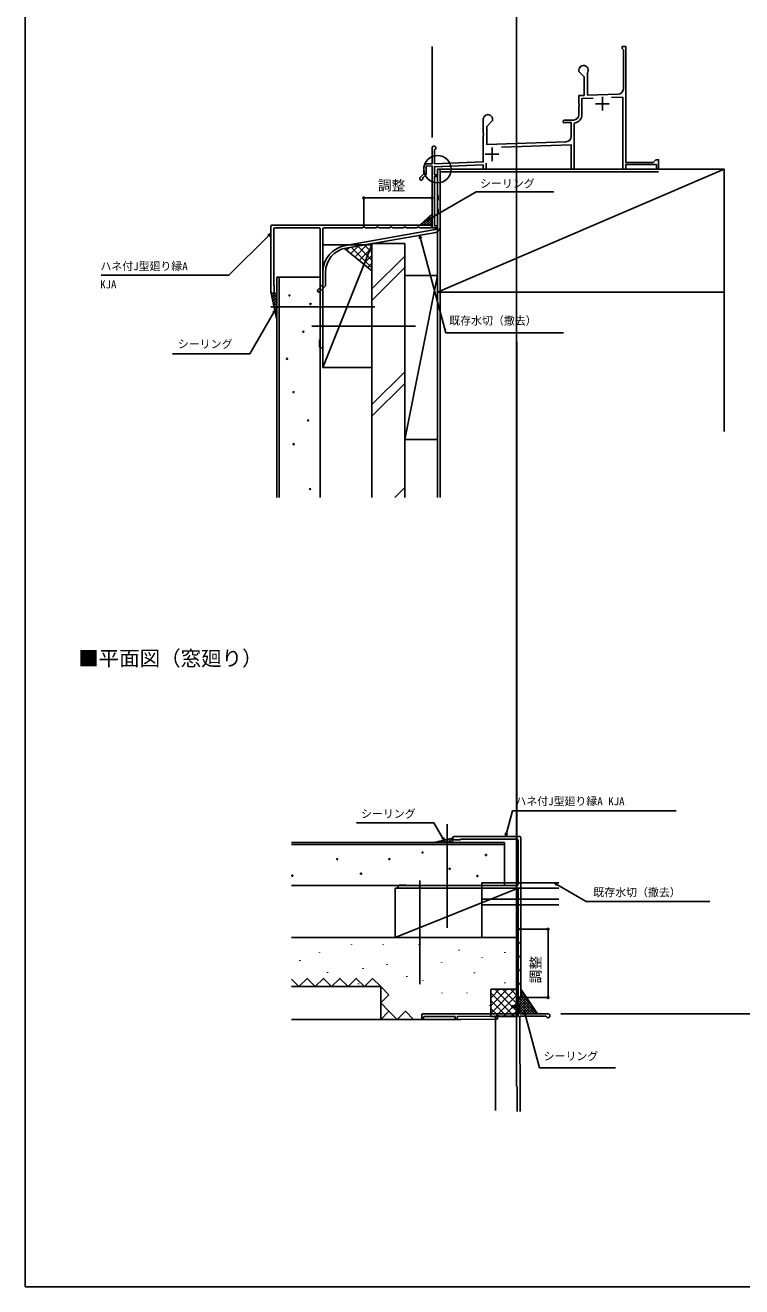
# Model space of a CAD drawing. Units: millimetres, scale not verified. Extents: x -525 to 525, y -784 to 779.
# Drawn here: x -525 to 0, y -784 to 141 of the extents above; entities that cross this region are included whole.
import ezdxf
from ezdxf.enums import TextEntityAlignment as Align

# ---------------------------------------------------------------- set-up
doc = ezdxf.new("R2010")
doc.units = ezdxf.units.MM
doc.header["$LTSCALE"] = 4
for name, color, linetype in [('0-1_USER1', 3, 'Continuous'), ('0-2_YKK_11', 7, 'Continuous'), ('0-3_YKK_12', 2, 'Continuous'), ('0-4_YKK_13', 4, 'Continuous'), ('0-6_YKK_D', 6, 'Continuous'), ('0-7_YKK_ZWAK', 7, 'Continuous'), ('0-8_YSS_K', 3, 'Continuous')]:
    doc.layers.add(name, color=color, linetype=linetype)
doc.styles.add('ＭＳ ゴシック', font='')
doc.styles.get('ＭＳ ゴシック').set_extended_font_data('MS Gothic')

msp = doc.modelspace()

# ---------------------------------------------------------------- linework, layer by layer
at = {"layer": '0-2_YKK_11'}
for p, q in [((-107.159, 83.464), (-97.159, 83.464)), ((-102.159, 88.464), (-102.159, 78.464)), ((-123.359, 71.464), (-129.959, 71.464)), ((-187.959, 46.464), (-177.959, 46.464)), ((-182.959, 51.464), (-182.959, 41.464)), ((-344.959, -54.336), (-344.959, -6.136)), ((-344.359, -5.536), (-226.959, -5.536)), ((-309.959, -7.536), (-341.959, -7.536)), ((-306.959, -8.536), (-306.959, -94.336)), ((-210.721, -453.509), (-162.521, -453.509)), ((-163.921, -488.509), (-163.921, -456.509)), ((-164.921, -491.509), (-250.721, -491.509)), ((-161.918, -571.44), (-161.918, -561.325)), ((-163.118, -571.44), (-161.918, -571.44)), ((-161.852, -565.61), (-161.921, -565.678)), ((-167.794, -577.51), (-163.094, -577.508)), ((-164.493, -578.909), (-167.793, -578.91)), ((-234.49, -586.935), (-234.491, -584.135)), ((-233.69, -587.535), (-233.89, -587.535)), ((-233.09, -585.935), (-233.09, -586.935)), ((-210.491, -585.326), (-232.491, -585.335)), ((-209.89, -586.926), (-209.89, -585.926)), ((-209.09, -587.526), (-209.29, -587.526)), ((-208.49, -585.926), (-208.49, -586.926)), ((-181.091, -585.315), (-207.891, -585.325)), ((-180.49, -586.915), (-180.49, -585.915)), ((-179.69, -587.514), (-179.89, -587.515)), ((-179.09, -585.914), (-179.09, -586.914))]:
    msp.add_line(p, q, dxfattribs=at)
for points in [[(-164.664, -655.028), (-164.671, -636.909), (-165.071, -636.509), (-165.071, 403.602), (-164.691, -585.309), (-178.491, -585.314)], [(-95.421, 88.098), (-87.159, 88.386), (-87.159, 35.464), (-84.959, 35.463), (-84.959, 38.864), (-62.559, 38.864), (-62.559, 35.464), (-60.959, 35.464), (-60.959, 42.464), (-62.959, 42.464), (-64.959, 40.464), (-84.959, 40.464), (-84.959, 125.464), (-87.559, 125.464), (-87.559, 123.864), (-87.159, 123.464), (-86.759, 123.064), (-86.759, 94.464)], [(-119.359, 108.064), (-119.359, 107.064), (-115.559, 103.264), (-115.559, 89.597), (-119.359, 89.464), (-119.358, 83.381), (-119.118, 83.014), (-119.118, 81.914), (-119.358, 81.547), (-119.359, 75.464)], [(-90.619, 90.467), (-112.959, 89.687), (-112.959, 106.321), (-112.899, 106.582)], [(-117.159, 75.464), (-117.159, 87.34), (-108.883, 87.628)], [(-189.359, 72.064), (-189.359, 61.981), (-189.119, 61.614), (-189.119, 60.514), (-189.359, 60.148), (-189.359, 40.777), (-225.159, 39.527), (-225.159, 49.332), (-224.859, 49.852)], [(-128.819, 55.578), (-186.759, 53.555), (-186.759, 66.864), (-182.559, 71.064), (-182.559, 72.064)], [(-176.034, 51.528), (-124.959, 53.312), (-124.959, 35.464), (-122.759, 35.464), (-122.759, 68.771), (-122.264, 69.361)], [(-129.474, 69.589), (-129.184, 69.664), (-124.959, 69.664), (-124.959, 59.576)], [(-226.959, 51.064), (-226.959, 39.464), (-231.028, 39.322)], [(-232.959, 37.323), (-232.959, 32.161), (-235.607, 29.513)], [(-233.582, 28.898), (-233.417, 29.439), (-231.359, 31.498), (-231.359, 37.709), (-226.959, 37.863), (-226.959, -7.536), (-222.959, -7.536), (-222.959, -6.136), (-225.159, -6.136), (-225.159, 30.064), (-222.959, 30.064), (-222.959, 31.464), (-225.158, 31.464), (-225.158, 37.326), (-189.359, 38.576), (-189.359, 35.464), (-187.159, 35.464), (-187.158, 40.014)], [(-342.959, -8.536), (-342.959, -49.243), (-342.759, -49.59), (-342.559, -49.936), (-342.559, -54.336)], [(-308.719, -78.986), (-308.959, -78.619), (-308.959, -8.536)], [(-277.713, -7.269), (-278.09, -7.536), (-305.959, -7.536)], [(-267.713, -7.269), (-268.09, -7.536), (-275.827, -7.536), (-276.204, -7.269)], [(-257.713, -7.269), (-258.09, -7.536), (-265.827, -7.536), (-266.204, -7.269)], [(-247.713, -7.269), (-248.09, -7.536), (-255.827, -7.536), (-256.204, -7.269)], [(-237.713, -7.269), (-238.09, -7.536), (-245.827, -7.536), (-246.204, -7.269)], [(-227.713, -7.269), (-228.09, -7.536), (-235.827, -7.536), (-236.204, -7.269)], [(-309.359, -94.336), (-309.359, -89.936), (-309.159, -89.59), (-308.959, -89.243), (-308.959, -80.452), (-308.719, -80.086)], [(-164.921, -455.509), (-205.628, -455.509), (-205.975, -455.709), (-206.321, -455.909), (-210.721, -455.909)], [(-161.921, -454.109), (-161.921, -551.394), (-161.921, -565.508)], [(-250.721, -489.109), (-246.321, -489.109), (-245.975, -489.309), (-245.628, -489.509), (-236.838, -489.509), (-236.471, -489.749)], [(-235.371, -489.749), (-235.005, -489.509), (-164.921, -489.509)], [(-163.654, -520.754), (-163.921, -520.377), (-163.921, -492.509)], [(-163.654, -530.754), (-163.921, -530.377), (-163.921, -522.64), (-163.654, -522.263)], [(-163.654, -540.754), (-163.921, -540.377), (-163.921, -532.64), (-163.654, -532.263)], [(-163.654, -550.754), (-163.921, -550.377), (-163.921, -542.64), (-163.654, -542.263)], [(-163.654, -560.754), (-163.921, -560.377), (-163.921, -552.64), (-163.654, -552.263)], [(-163.921, -565.508), (-163.921, -562.64), (-163.654, -562.263)], [(-163.651, -570.686), (-163.918, -570.308), (-163.918, -562.571), (-163.651, -562.194)], [(-161.921, -565.508), (-161.918, -571.44), (-163.118, -571.44)], [(-233.891, -583.535), (-163.892, -583.508), (-163.893, -579.507)], [(-162.493, -578.107), (-162.493, -583.508), (-141.891, -583.5)], [(-143.623, -585.301), (-162.491, -585.308), (-162.464, -655.038)]]:
    msp.add_lwpolyline(points, dxfattribs=at)
for centre, radius, start, end in [((-115.959, 108.064), 3.4, 334.15907, 180.00002), ((-90.759, 94.464), 4, 271.9979, 0), ((-185.959, 72.064), 3.4, 359.99947, 179.99996), ((-123.359, 75.464), 4, 270, 0), ((-123.359, 75.464), 6.2, 280.16399, 0), ((-129.959, 70.464), 1, 89.99998, 298.955), ((-128.959, 59.576), 4, 272.00002, 359.99998), ((-225.559, 51.064), 1.4, 300.00013, 180.00002), ((-230.959, 37.323), 2, 91.99995, 180.00002), ((-234.759, 28.664), 1.2, 134.99997, 11.24945), ((-344.359, -6.136), 0.6, 90.0003, 180.0003), ((-341.959, -8.536), 1, 90, 180), ((-309.959, -8.536), 1, 0, 90), ((-305.959, -8.536), 1, 90, 180), ((-276.959, -7.536), 0.8, 19.47122, 160.52878), ((-266.959, -7.536), 0.8, 19.47122, 160.52878), ((-256.959, -7.536), 0.8, 19.47122, 160.52878), ((-246.959, -7.536), 0.8, 19.47122, 160.52878), ((-236.959, -7.536), 0.8, 19.47122, 160.52878), ((-226.959, -7.536), 0.8, 89.99943, 160.52878), ((-343.759, -54.336), 1.2, 180.00146, 360), ((-308.959, -79.536), 0.6, 293.57933, 66.41952), ((-308.159, -94.336), 1.2, 180.00073, 0.00073), ((-210.721, -454.709), 1.2, 90.00146, 270), ((-164.921, -456.509), 1, 0, 90), ((-162.521, -454.109), 0.6, 0.0003, 90.0003), ((-250.721, -490.309), 1.2, 90.00073, 270.00073), ((-235.921, -489.509), 0.6, 203.57933, 336.41952), ((-164.921, -488.509), 1, 270, 0), ((-164.921, -492.509), 1, 0, 90), ((-163.921, -521.509), 0.8, 289.47122, 70.52878), ((-163.921, -531.509), 0.8, 289.47122, 70.52878), ((-163.921, -541.509), 0.8, 289.47122, 70.52878), ((-163.921, -551.509), 0.8, 8.26824, 70.52878), ((-163.921, -551.509), 0.8, 289.47122, 8.26824), ((-163.921, -561.509), 0.8, 289.47122, 70.52878), ((-163.918, -561.44), 0.8, 289.47122, 8.26824), ((-163.918, -571.44), 0.8, 0, 70.52878), ((-167.793, -578.21), 0.7, 90.02203, 270.02203), ((-164.493, -579.509), 0.6, 0.02203, 90.02203), ((-163.093, -578.108), 0.6, 0.02203, 90.02203), ((-233.891, -584.135), 0.6, 90.02203, 180.02203), ((-233.89, -586.935), 0.6, 180.02203, 270.02203), ((-233.69, -586.935), 0.6, 270.02203, 0.02203), ((-232.49, -585.935), 0.6, 90.02203, 180.02203), ((-210.49, -585.926), 0.6, 0.02203, 90.02203), ((-209.29, -586.926), 0.6, 180.02203, 270.02203), ((-209.09, -586.926), 0.6, 270.02203, 0.02203), ((-207.89, -585.925), 0.6, 90.02203, 180.02203), ((-181.09, -585.915), 0.6, 0.02203, 90.02203), ((-179.89, -586.915), 0.6, 180.02203, 270.02203), ((-179.69, -586.914), 0.6, 270.02203, 0.02203), ((-178.49, -585.914), 0.6, 90.02203, 180.02203), ((-143.623, -585.901), 0.6, 30.01769, 90.02203), ((-141.891, -584.9), 1.4, 210.01769, 90.02203)]:
    msp.add_arc(centre, radius, start, end, dxfattribs=at)
at = {"layer": '0-3_YKK_12'}
for p, q in [((-226.959, 125.368), (-226.959, 58.656)), ((-344.958, -65.266), (-268.958, -65.266)), ((-314.958, -79.536), (-238.958, -79.536)), ((-215.911, -444.563), (-215.911, -520.563)), ((-235.932, -485.709), (-235.932, -561.709)), ((-132.457, -583.5), (127.169, -583.5))]:
    msp.add_line(p, q, dxfattribs=at)
msp.add_circle((-222.959, 35.464), 10, dxfattribs=at)
at = {"layer": '0-4_YKK_13'}
for p, q in [((-340.559, -43.578), (-340.559, -205.096)), ((-340.559, -43.578), (-308.959, -43.578)), ((-338.959, -43.578), (-338.959, -205.096)), ((-308.959, -43.578), (-308.959, -205.096)), ((-173.921, -457.909), (-330, -457.909)), ((-173.921, -459.509), (-330, -459.509)), ((-173.921, -457.909), (-173.921, -489.509)), ((-173.921, -489.509), (-330, -489.509))]:
    msp.add_line(p, q, dxfattribs=at)
for centre in [(-331.388, -57.034), (-315.996, -63.325), (-321.276, -83.66), (-333.241, -103.515), (-328.366, -127.887), (-317.663, -148.621), (-328.331, -166.043), (-316.2, -198.955), (-296.386, -470.137), (-258.231, -470.101), (-233.858, -465.226), (-187.377, -467.079), (-278.964, -480.805), (-214.003, -477.191), (-329.298, -482.267), (-193.668, -482.472)]:
    msp.add_circle(centre, 0.4, dxfattribs=at)
at = {"layer": '0-6_YKK_D'}
for p, q in [((-276.959, -6.536), (-276.959, 15.464)), ((-276.959, 14.464), (-226.959, 14.464)), ((-226.959, -6.136), (-226.959, 15.464)), ((-162.802, -521.497), (-140.921, -521.497)), ((-141.921, -521.497), (-141.921, -571.497)), ((-162.002, -571.497), (-140.921, -571.497))]:
    msp.add_line(p, q, dxfattribs=at)
for points in [[(-230.611, -1.883), (-228.403, -0.608), (-194.532, 18.947), (-137.697, 18.947)], [(-228.061, -1.2), (-230.611, -1.883), (-228.745, -0.016)], [(-344.959, -11.45), (-346.762, -13.253), (-375.757, -42.248), (-469.328, -42.248)], [(-347.245, -12.77), (-344.959, -11.45), (-346.279, -13.736)], [(-236.006, -15.508), (-236.006, -12.868), (-234.686, -15.154)], [(-236.006, -12.868), (-235.346, -15.331), (-216.834, -84.42), (-130.657, -84.42)], [(-341.759, -67.536), (-343.034, -69.744), (-360.391, -99.808), (-417.172, -99.808)], [(-343.625, -69.403), (-341.759, -67.536), (-342.442, -70.086)], [(-217.921, -456.709), (-219.196, -454.5), (-225.51, -443.563), (-282.195, -443.563)], [(-172.993, -453.509), (-172.333, -451.045), (-167.953, -434.701), (-48.163, -434.701)], [(-171.673, -451.222), (-172.993, -453.509), (-172.993, -450.869)], [(-218.604, -454.159), (-217.921, -456.709), (-219.788, -454.842)], [(-135.842, -489.375), (-137.708, -487.509), (-135.158, -488.192)], [(-137.708, -487.509), (-135.5, -488.784), (-114.123, -501.125), (-23.493, -501.125)], [(-159.413, -584.114), (-159.413, -581.474), (-158.093, -583.761)], [(-159.413, -581.474), (-158.753, -583.937), (-148.29, -622.986), (-92.461, -622.986)]]:
    msp.add_lwpolyline(points, dxfattribs=at)
for centre in [(-276.959, 14.464), (-226.959, 14.464), (-141.921, -521.497), (-141.921, -571.497)]:
    msp.add_circle(centre, 0.637, dxfattribs=at)
at = {"layer": '0-7_YKK_ZWAK'}
msp.add_line((-525, 746.5), (-525, -783.5), dxfattribs=at)
msp.add_lwpolyline([(-525, -783.5), (525, -783.5), (525, 746.5)], dxfattribs=at)
at = {"layer": '0-8_YSS_K'}
for p, q in [((-222.959, -54.536), (-12.959, 35.464)), ((-220.959, 33.464), (-60.959, 33.464)), ((-220.959, -205.096), (-220.959, 33.464)), ((-234.959, -5.536), (-226.959, 2.464)), ((-232.959, -5.536), (-226.959, 0.464)), ((-226.959, -1.536), (-229.199, 0.704)), ((-226.959, 0.464), (-228.172, 1.677)), ((-226.959, 2.464), (-227.145, 2.651)), ((-290.431, -20.434), (-224.611, -8.828)), ((-234.959, -5.536), (-235.359, -5.135)), ((-232.959, -5.536), (-234.333, -4.162)), ((-230.959, -5.536), (-233.306, -3.189)), ((-228.959, -5.536), (-232.279, -2.215)), ((-226.959, -5.536), (-231.252, -1.242)), ((-230.959, -5.536), (-226.959, -1.536)), ((-226.959, -3.536), (-230.225, -0.269)), ((-228.959, -5.536), (-226.959, -3.536)), ((-226.959, -5.536), (-226.959, -6.736)), ((-224.264, -10.798), (-290.084, -22.403)), ((-270.959, -19.948), (-306.959, -109.948)), ((-270.959, -39.006), (-290.959, -22.575)), ((-289.591, -23.698), (-287.927, -22.034)), ((-286.486, -26.25), (-281.042, -20.806)), ((-286.158, -21.719), (-270.959, -36.918)), ((-283.38, -28.801), (-274.157, -19.577)), ((-281.358, -20.862), (-270.959, -31.261)), ((-280.275, -31.352), (-270.959, -22.036)), ((-277.17, -33.904), (-270.959, -27.693)), ((-276.558, -20.005), (-270.959, -25.604)), ((-271.757, -19.149), (-270.959, -19.948)), ((-270.959, -205.096), (-270.959, -19.088)), ((-246.959, -19.088), (-270.959, -19.088)), ((-246.959, -205.096), (-246.959, -19.088)), ((-274.064, -36.455), (-270.959, -33.35)), ((-246.959, -28.172), (-270.959, -52.172)), ((-270.959, -60.657), (-246.959, -36.657)), ((-306.959, -48.873), (-306.959, -40.13)), ((-304.959, -40.13), (-304.959, -49.702)), ((-246.959, -162.536), (-246.959, -42.536)), ((-222.959, -42.536), (-246.959, -42.536)), ((-246.959, -162.536), (-222.959, -42.536)), ((-222.959, -42.536), (-222.959, -162.536)), ((-344.959, -54.336), (-344.959, -54.336)), ((-344.888, -54.666), (-344.813, -54.591)), ((-310.665, -52.828), (-307.134, -49.297)), ((-305.134, -50.126), (-309.25, -54.242)), ((-222.959, -54.536), (-12.959, -54.536)), ((-344.537, -56.314), (-343.759, -55.536)), ((-340.559, -60.736), (-344.417, -56.878)), ((-344.185, -57.963), (-341.759, -55.536)), ((-340.559, -62.736), (-343.875, -59.42)), ((-343.834, -59.611), (-340.559, -56.336)), ((-340.559, -58.736), (-343.759, -55.536)), ((-343.482, -61.26), (-340.559, -58.336)), ((-340.559, -64.736), (-343.333, -61.962)), ((-343.131, -62.908), (-340.559, -60.336)), ((-340.559, -66.736), (-342.791, -64.504)), ((-342.78, -64.557), (-340.559, -62.336)), ((-342.428, -66.205), (-340.559, -64.336)), ((-340.559, -56.736), (-341.759, -55.536)), ((-340.559, -68.736), (-342.249, -67.045)), ((-342.077, -67.854), (-340.559, -66.336)), ((-341.725, -69.503), (-340.559, -68.336)), ((-340.559, -70.736), (-341.707, -69.587)), ((-341.374, -71.151), (-340.559, -70.336)), ((-340.559, -72.736), (-341.165, -72.129)), ((-341.022, -72.8), (-340.559, -72.336)), ((-340.671, -74.448), (-340.559, -74.336)), ((-340.559, -74.736), (-340.623, -74.671)), ((-246.959, -113.025), (-270.959, -137.025)), ((-246.959, -121.51), (-270.959, -145.51)), ((-246.959, -162.536), (-222.959, -162.536)), ((-246.959, -197.877), (-254.177, -205.096)), ((-225.121, -457.909), (-224.958, -457.746)), ((-224.721, -457.909), (-224.898, -457.732)), ((-222.721, -457.909), (-223.276, -457.354)), ((-223.121, -457.909), (-222.351, -457.138)), ((-220.721, -457.909), (-221.654, -456.976)), ((-221.121, -457.909), (-219.743, -456.531)), ((-218.721, -457.909), (-220.032, -456.598)), ((-219.121, -457.909), (-217.136, -455.924)), ((-216.721, -457.909), (-218.409, -456.22)), ((-217.121, -457.909), (-214.528, -455.316)), ((-214.721, -457.909), (-216.787, -455.842)), ((-212.721, -457.909), (-215.165, -455.464)), ((-215.121, -457.909), (-211.921, -454.709)), ((-211.921, -456.709), (-213.543, -455.087)), ((-213.121, -457.909), (-211.921, -456.709)), ((-190.521, -527.509), (-190.521, -487.509)), ((-133.921, -487.509), (-190.521, -487.509)), ((-163.921, -491.509), (-253.921, -527.509)), ((-133.921, -491.509), (-190.521, -491.509)), ((-133.932, -499.497), (-190.532, -499.519)), ((-133.93, -503.497), (-190.53, -503.519)), ((-330, -527.572), (-163.921, -527.509)), ((-286.014, -532.627), (-286.014, -533.027)), ((-262.753, -532.618), (-262.753, -533.018)), ((-236.584, -532.608), (-236.584, -533.008)), ((-163.906, -565.509), (-163.921, -527.509)), ((-323.809, -544.273), (-323.809, -544.673)), ((-309.273, -538.452), (-309.273, -538.852)), ((-206.959, -536.576), (-206.959, -536.976)), ((-190.304, -542.121), (-190.304, -542.521)), ((-173.653, -538.414), (-173.653, -538.814)), ((-303.452, -552.988), (-303.452, -553.388)), ((-277.285, -550.07), (-277.285, -550.47)), ((-259.84, -547.156), (-259.84, -547.556)), ((-219.908, -545.833), (-219.908, -546.233)), ((-195.851, -553.225), (-195.851, -553.625)), ((-264.507, -563.547), (-330, -563.572)), ((-280.905, -561.338), (-280.905, -561.738)), ((-270.51, -557.55), (-276.507, -563.552)), ((-264.507, -563.547), (-270.51, -557.55)), ((-258.505, -569.545), (-264.507, -563.547)), ((-264.498, -587.547), (-264.507, -563.547)), ((-245.298, -555.873), (-245.298, -556.273)), ((-233.666, -558.776), (-233.666, -559.176)), ((-173.644, -560.618), (-173.644, -561.018)), ((-264.503, -575.547), (-258.505, -569.545)), ((-219.6, -568.037), (-219.6, -568.437)), ((-201.396, -568.03), (-201.396, -568.43)), ((-183.906, -565.516), (-163.906, -565.509)), ((-183.899, -585.516), (-183.906, -565.516)), ((-183.161, -565.516), (-183.906, -566.261)), ((-183.905, -568.144), (-166.526, -585.51)), ((-177.504, -565.514), (-183.904, -571.918)), ((-171.847, -565.512), (-183.902, -577.575)), ((-166.191, -565.509), (-183.9, -583.232)), ((-180.877, -565.515), (-163.9, -582.479)), ((-163.905, -568.881), (-180.526, -585.515)), ((-175.22, -565.513), (-163.902, -576.822)), ((-169.563, -565.511), (-163.904, -571.165)), ((-163.899, -585.509), (-163.906, -565.509)), ((-163.904, -571.661), (-163.363, -571.12)), ((-151.712, -583.48), (-163.904, -571.287)), ((-163.903, -573.661), (-159.425, -569.183)), ((-163.902, -575.66), (-158.616, -570.373)), ((-163.751, -577.508), (-157.807, -571.564)), ((-162.493, -578.251), (-156.998, -572.755)), ((-161.921, -565.508), (-149.717, -583.474)), ((-161.92, -567.677), (-161.043, -566.801)), ((-158.189, -571.002), (-161.92, -567.271)), ((-161.919, -569.676), (-160.234, -567.992)), ((-153.953, -577.238), (-161.919, -569.272)), ((-149.717, -583.474), (-161.918, -571.273)), ((-258.5, -581.545), (-264.503, -575.547)), ((-264.498, -587.547), (-258.5, -581.545)), ((-184.74, -577.275), (-184.74, -577.675)), ((-183.903, -573.801), (-172.183, -585.512)), ((-183.901, -579.457), (-177.84, -585.514)), ((-163.903, -574.538), (-174.869, -585.513)), ((-163.901, -580.195), (-169.212, -585.511)), ((-153.706, -583.485), (-163.903, -573.288)), ((-155.701, -583.49), (-163.903, -575.289)), ((-163.683, -577.508), (-163.902, -577.289)), ((-162.493, -580.25), (-156.189, -573.946)), ((-157.695, -583.496), (-162.493, -578.698)), ((-162.492, -582.249), (-155.38, -575.137)), ((-159.69, -583.501), (-162.492, -580.699)), ((-161.749, -583.507), (-154.571, -576.328)), ((-159.744, -583.501), (-153.762, -577.519)), ((-157.739, -583.496), (-152.953, -578.71)), ((-155.733, -583.49), (-152.144, -579.901)), ((-153.728, -583.485), (-151.335, -581.092)), ((-151.722, -583.48), (-150.526, -582.283)), ((-330, -587.572), (-205.498, -587.525)), ((-330, -587.572), (-264.498, -587.547)), ((-183.899, -585.114), (-183.497, -585.516)), ((-183.899, -585.516), (-163.899, -585.509)), ((-161.685, -583.507), (-162.492, -582.699))]:
    msp.add_line(p, q, dxfattribs=at)
for points in [[(-12.959, -156.743), (-12.959, 35.464), (-222.959, 35.464), (-222.959, -205.096)], [(-222.959, -6.858), (-222.959, 2.464), (-222.359, 2.81), (-222.359, 6.118), (-222.959, 6.464), (-222.959, 12.464), (-222.359, 12.81), (-222.359, 16.118), (-222.959, 16.464), (-222.959, 34.464)], [(-220.959, 34.464), (-220.959, 5.464), (-220.959, -6.858)], [(-270.959, -39.006), (-270.959, -19.006), (-290.959, -22.575)], [(-276.507, -563.552), (-282.51, -557.554), (-288.507, -563.557), (-294.51, -557.559), (-300.507, -563.561), (-306.51, -557.563), (-312.507, -563.566), (-318.51, -557.568), (-324.507, -563.57), (-330, -558.082)], [(-149.717, -583.474), (-162.091, -583.508), (-162.492, -583.108), (-162.493, -578.107), (-163.094, -577.508), (-163.902, -577.508), (-163.904, -570.412), (-163.118, -571.44)], [(-240.498, -587.538), (-246.5, -581.54), (-252.498, -587.543), (-258.5, -581.545)], [(-205.498, -587.525), (-180.498, -587.515), (-180.472, -654.27)]]:
    msp.add_lwpolyline(points, dxfattribs=at)
for points in [[(-226.959, -5.536), (-235.782, -5.536), (-226.959, 2.827)], [(-306.959, -109.948), (-270.959, -109.948), (-270.959, -19.948), (-306.959, -19.948)], [(-343.759, -55.536), (-340.559, -55.536), (-340.559, -74.975), (-344.959, -54.336), (-344.369, -55.369)], [(-211.921, -454.709), (-211.921, -457.909), (-225.657, -457.909)], [(-253.921, -527.509), (-163.921, -527.509), (-163.921, -491.509), (-253.921, -491.509)]]:
    msp.add_lwpolyline(points, close=True, dxfattribs=at)
for centre, radius, start, end in [((-221.959, 34.464), 1, 89.99998, 180.00002), ((-221.959, 34.464), 1, 0, 89.99998), ((-224.959, -6.858), 2, 280.02161, 0.01748), ((-224.959, -6.858), 4, 279.99989, 0), ((-286.959, -40.13), 20, 99.9997, 180.00002), ((-286.959, -40.13), 18, 99.99999, 180.00008), ((-309.958, -53.535), 1, 135.00123, 314.99999), ((-307.559, -48.873), 0.6, 314.99793, 0), ((-305.559, -49.702), 0.6, 314.99793, 0)]:
    msp.add_arc(centre, radius, start, end, dxfattribs=at)

# ---------------------------------------------------------------- texts
at = {"layer": '0-1_USER1', "style": 'ＭＳ ゴシック'}
msp.add_text('■平面図（窓廻り）', height=11, dxfattribs=at).set_placement((-486.153, -331.756), align=Align.BOTTOM_LEFT)
at = {"layer": '0-6_YKK_D', "style": 'ＭＳ ゴシック'}
for s, height, p in [('調整', 7.331, (-266.561, 17.714)), ('シーリング', 5.865, (-191.754, 20.239)), ('ハネ付J型廻り縁A', 5.865, (-469.919, -40.309)), ('KJA', 5.865, (-470.146, -53.642)), ('既存水切（撤去）', 5.865, (-214.325, -80.186)), ('シーリング', 5.865, (-413.171, -97.376)), ('ハネ付J型廻り縁A KJA', 5.865, (-165.849, -432.38)), ('シーリング', 5.865, (-278.969, -441.614)), ('既存水切（撤去）', 5.865, (-108.741, -499.144)), ('シーリング', 5.865, (-145.171, -619.24))]:
    msp.add_text(s, height=height, dxfattribs=at).set_placement(p, align=Align.BOTTOM_LEFT)
msp.add_text('調整', height=7.331, rotation=90, dxfattribs=at).set_placement((-145.171, -561.099), align=Align.BOTTOM_LEFT)

doc.saveas('drawing.dxf')
